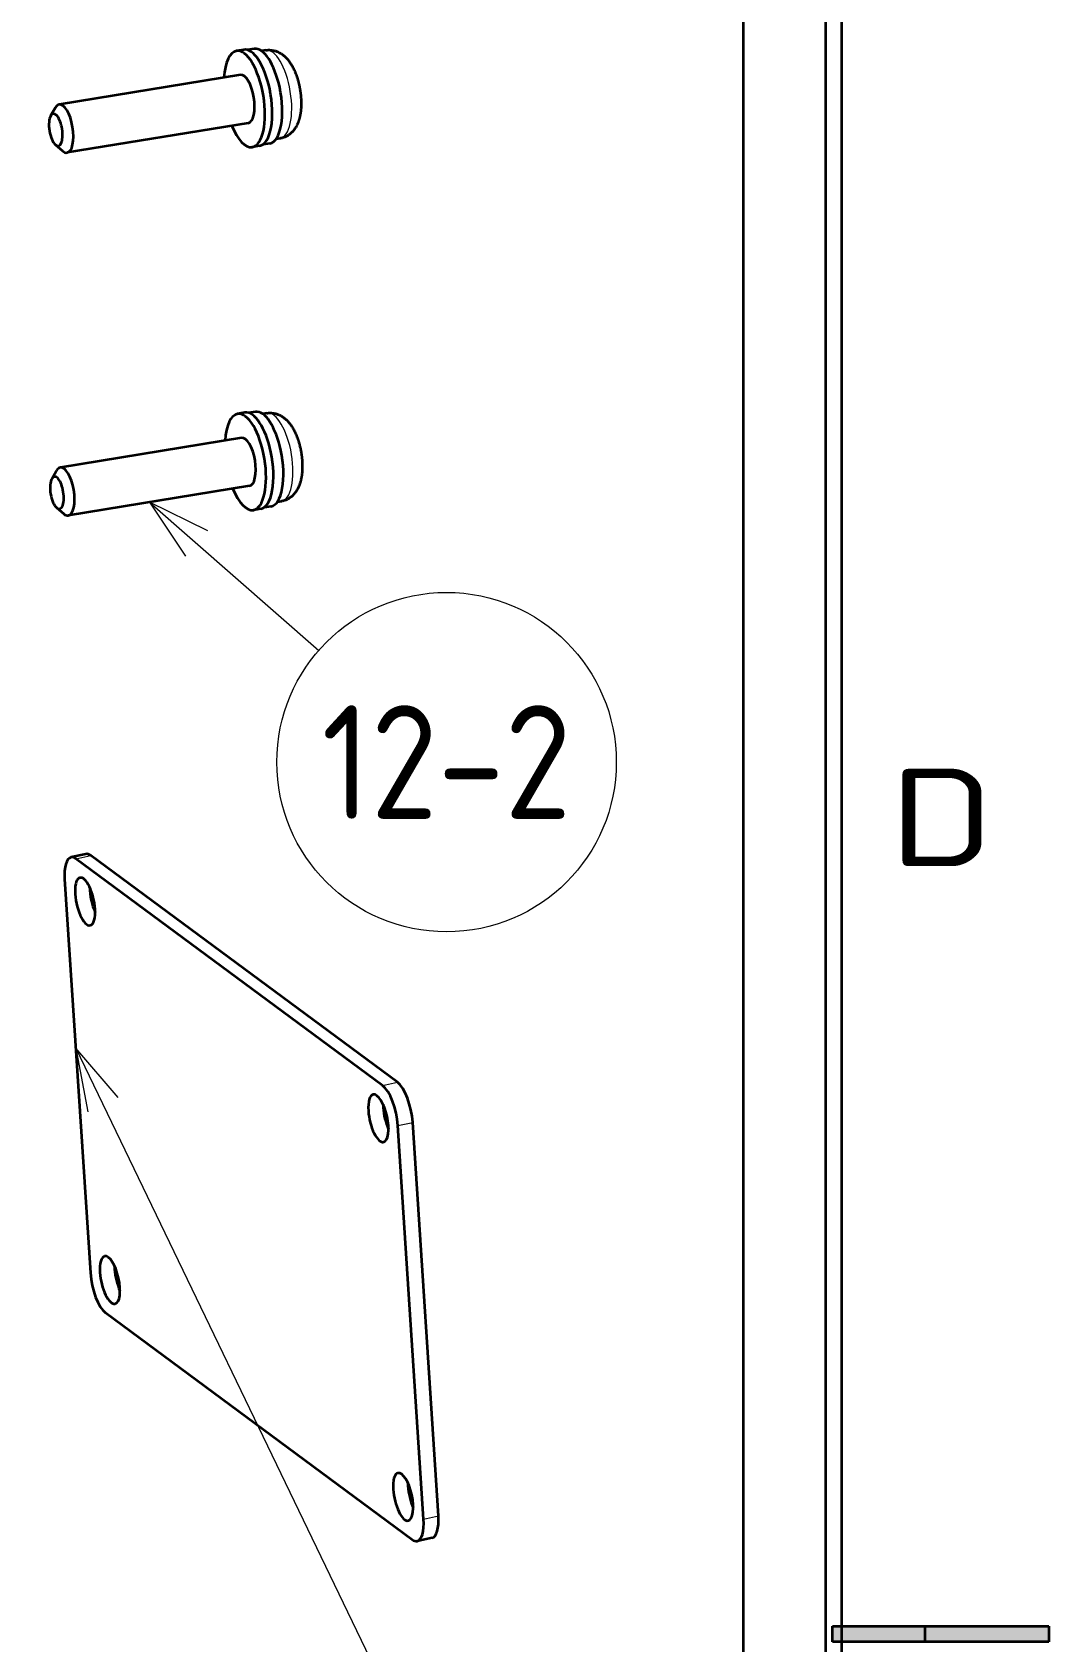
# Model space of a CAD drawing. Extents: x 23 to 587, y 4 to 413.
# Drawn here: x 555.31 to 586.59, y 218.26 to 267.8 of the extents above; entities that cross this region are included whole.
import ezdxf
from ezdxf.enums import TextEntityAlignment as Align

# ---------------------------------------------------------------- set-up
doc = ezdxf.new("R2010")
doc.units = 0
doc.layers.get('0').update_dxf_attribs({"lineweight": 13})
doc.layers.add('3', color=7, linetype='Continuous', lineweight=13)
doc.styles.get("Standard").update_dxf_attribs({"font": 'isocp.shx'})

# ---------------------------------------------------------------- blocks, each defined once
blk = doc.blocks.new('BLOCK6528')
at = {"layer": '3', "color": 7, "lineweight": 13}
blk.add_text('D', height=3, dxfattribs=at).set_placement((581.681, 242.133), (584.911, 242.133), align=Align.FIT)
blk = doc.blocks.new('BLOCK6708')
at = {"layer": '3', "color": 7, "lineweight": 5}
blk.add_solid([(582.786, 218.262), (582.786, 218.738), (586.586, 218.262), (586.586, 218.738)], dxfattribs=at)
blk = doc.blocks.new('BLOCK6712')
at = {"layer": '3', "color": 7, "lineweight": 5}
blk.add_solid([(586.586, 218.738), (586.586, 218.262), (579.936, 218.738), (579.936, 218.262)], dxfattribs=at)
blk = doc.blocks.new('BLOCK6932')
at = {"color": 7, "lineweight": 13}
blk.add_line((-10.306, -0.997), (13.638, -50.639), dxfattribs=at)
blk.add_lwpolyline([(-7.695, -4.028), (-10.306, -0.997), (-9.56, -4.927)], dxfattribs=at)
blk.add_circle((16.432, -56.432), 6.432, dxfattribs=at)
blk.add_text('9', height=7, dxfattribs=at).set_placement((13.713, -59.932), (19.152, -59.932), align=Align.FIT)
blk = doc.blocks.new('BLOCK6933')
at = {"color": 7, "lineweight": 35, "ltscale": 0.023287}
for p, q in [((-9.683, 10.947), (-10.593, 10.748)), ((11.622, -31.141), (10.712, -31.34))]:
    blk.add_line(p, q, dxfattribs=at)
at = {"color": 7, "lineweight": 13, "ltscale": 0.023287}
for p, q in [((-10.287, 10.658), (-9.377, 10.857)), ((8.58, -3.294), (9.49, -3.095)), ((9.522, -5.765), (10.432, -5.566)), ((11.105, -29.993), (12.015, -29.794))]:
    blk.add_line(p, q, dxfattribs=at)
at = {"color": 7, "lineweight": 35}
for p, q in [((8.58, -3.294), (-10.287, 10.658)), ((9.49, -3.095), (-9.377, 10.857)), ((-10.986, 9.401), (-9.402, -14.827)), ((11.105, -29.993), (9.522, -5.765)), ((12.015, -29.794), (10.432, -5.566)), ((-8.46, -17.298), (10.407, -31.25))]:
    blk.add_line(p, q, dxfattribs=at)
for centre, major_axis, start_param, end_param in [((-9.255, 8.993), (-0.427, 1.954), 5.889101, 6.283139), ((-10.165, 8.794), (-0.427, 1.954), 6.283139, 7.459897), ((-10.165, 8.794), (-0.427, 1.954), 5.889101, 6.283139), ((-9.725, 8.025), (-0.321, 1.465), 0.000023, 3.141616), ((-9.725, 8.025), (-0.321, 1.465), 4.318305, 6.283208), ((-8.815, 8.224), (-0.321, 1.465), 1.021566, 2.119945), ((-9.725, 8.025), (-0.321, 1.465), 3.141616, 4.318305), ((8.322, -5.321), (-0.321, 1.465), 0.000023, 1.176712), ((8.322, -5.321), (-0.321, 1.465), 3.141616, 6.283208), ((8.702, -5.158), (-0.427, 1.954), 4.318305, 5.889101), ((9.612, -4.959), (-0.427, 1.954), 4.318305, 5.889101), ((8.322, -5.321), (-0.321, 1.465), 1.176712, 3.141616), ((9.232, -5.122), (-0.321, 1.465), 1.021566, 1.176712), ((9.232, -5.122), (-0.321, 1.465), 1.176712, 2.119945), ((-8.202, -15.271), (-0.321, 1.465), 0.000023, 1.176712), ((-8.202, -15.271), (-0.321, 1.465), 3.141616, 6.283208), ((-8.582, -15.434), (-0.427, 1.954), 1.176712, 2.747508), ((-8.202, -15.271), (-0.321, 1.465), 1.176712, 3.141616), ((-7.292, -15.072), (-0.321, 1.465), 1.021566, 1.176712), ((-7.292, -15.072), (-0.321, 1.465), 1.176712, 2.119945), ((9.844, -28.617), (-0.321, 1.465), 0.000023, 1.176712), ((9.844, -28.617), (-0.321, 1.465), 3.141616, 6.283208), ((9.844, -28.617), (-0.321, 1.465), 1.176712, 3.141616), ((10.754, -28.418), (-0.321, 1.465), 1.021566, 1.176712), ((10.754, -28.418), (-0.321, 1.465), 1.176712, 2.119945), ((10.285, -29.387), (-0.427, 1.954), 3.141547, 4.318305), ((11.195, -29.188), (-0.427, 1.954), 3.141547, 4.318305), ((10.285, -29.387), (-0.427, 1.954), 2.747508, 3.141547)]:
    blk.add_ellipse(centre, major_axis=major_axis, ratio=0.363741, start_param=start_param, end_param=end_param, dxfattribs=at)
blk = doc.blocks.new('BLOCK6945')
at = {"color": 7, "lineweight": 13, "ltscale": 0.34615}
blk.add_line((64.466, -3.827), (74.889, -12.942), dxfattribs=at)
at = {"color": 7, "lineweight": 13}
blk.add_lwpolyline([(68.056, -5.591), (64.466, -3.827), (66.693, -7.15)], dxfattribs=at)
blk.add_circle((82.752, -19.818), 10.446, dxfattribs=at)
blk.add_text('12-2', height=7, dxfattribs=at).set_placement((75.066, -23.318), (90.438, -23.318), align=Align.FIT)
blk = doc.blocks.new('BLOCK6946')
at = {"color": 7, "lineweight": 35, "ltscale": 0.011482}
for p, q in [((70.278, 24.034), (69.825, 23.959)), ((71.246, 18.112), (70.792, 18.038)), ((70.349, 1.694), (69.896, 1.62)), ((71.317, -4.227), (70.864, -4.301))]:
    blk.add_line(p, q, dxfattribs=at)
at = {"color": 7, "lineweight": 35, "ltscale": 0.01071}
for p, q in [((70.921, 24.088), (70.498, 24.019)), ((70.992, 1.748), (70.569, 1.679))]:
    blk.add_line(p, q, dxfattribs=at)
at = {"color": 7, "lineweight": 35, "ltscale": 0.006425}
for p, q in [((71.623, 24), (71.369, 23.959)), ((71.694, 1.661), (71.441, 1.619))]:
    blk.add_line(p, q, dxfattribs=at)
at = {"color": 7, "lineweight": 35, "ltscale": 0.282463}
for p, q in [((70.067, 22.479), (58.916, 20.657)), ((70.55, 19.518), (59.4, 17.696)), ((70.138, 0.14), (58.987, -1.682)), ((70.622, -2.821), (59.471, -4.643))]:
    blk.add_line(p, q, dxfattribs=at)
at = {"color": 7, "lineweight": 35, "ltscale": 0.014658}
for p, q in [((58.391, 19.966), (58.688, 20.472)), ((58.682, 18.184), (59.124, 17.799)), ((58.463, -2.373), (58.759, -1.868)), ((58.754, -4.155), (59.196, -4.54))]:
    blk.add_line(p, q, dxfattribs=at)
at = {"color": 7, "lineweight": 35, "ltscale": 0.010689}
for p, q in [((71.872, 18.265), (71.45, 18.196)), ((71.943, -4.074), (71.521, -4.143))]:
    blk.add_line(p, q, dxfattribs=at)
at = {"color": 7, "lineweight": 35, "ltscale": 0.006424}
for p, q in [((72.51, 18.572), (72.256, 18.531)), ((72.581, -3.767), (72.328, -3.809))]:
    blk.add_line(p, q, dxfattribs=at)
at = {"color": 7, "lineweight": 35}
for centre, major_axis, start_param, end_param in [((70.309, 20.999), (-0.484, 2.961), 6.283155, 7.330394), ((70.309, 20.999), (-0.484, 2.961), 3.141563, 6.283155), ((70.762, 21.073), (-0.484, 2.961), 4.827475, 6.283155), ((71.396, 21.176), (-0.476, 2.911), 4.827475, 6.283155), ((70.309, 20.999), (-0.242, 1.48), 3.141563, 6.283155), ((70.762, 21.073), (-0.484, 2.961), 3.141563, 4.827475), ((71.396, 21.176), (-0.476, 2.911), 3.141563, 4.827475), ((58.705, 19.103), (-0.161, 0.987), 0.444846, 2.696764), ((58.705, 19.103), (-0.161, 0.987), 4.827475, 6.728031), ((59.158, 19.177), (-0.242, 1.48), 6.283155, 6.728031), ((59.158, 19.177), (-0.242, 1.48), 3.141563, 6.283155), ((58.705, 19.103), (-0.161, 0.987), 2.696764, 4.827475), ((70.309, 20.999), (-0.484, 2.961), 2.094387, 3.141563), ((59.158, 19.177), (-0.242, 1.48), 2.696764, 3.141563), ((70.38, -1.341), (-0.484, 2.961), 6.283155, 7.330394), ((70.38, -1.341), (-0.484, 2.961), 3.141563, 6.283155), ((70.833, -1.267), (-0.484, 2.961), 4.827475, 6.283155), ((71.468, -1.163), (-0.476, 2.911), 4.827475, 6.283155), ((70.38, -1.341), (-0.242, 1.48), 3.141563, 6.283155), ((70.833, -1.267), (-0.484, 2.961), 3.141563, 4.827475), ((71.468, -1.163), (-0.476, 2.911), 3.141563, 4.827475), ((59.229, -3.163), (-0.242, 1.48), 6.283155, 6.728031), ((59.229, -3.163), (-0.242, 1.48), 3.141563, 6.283155), ((58.776, -3.237), (-0.161, 0.987), 0.444846, 2.696764), ((58.776, -3.237), (-0.161, 0.987), 4.827475, 6.728031), ((58.776, -3.237), (-0.161, 0.987), 2.696764, 4.827475), ((70.38, -1.341), (-0.484, 2.961), 2.094387, 3.141563), ((59.229, -3.163), (-0.242, 1.48), 2.696764, 3.141563)]:
    blk.add_ellipse(centre, major_axis=major_axis, ratio=0.395238, start_param=start_param, end_param=end_param, dxfattribs=at)
at = {"color": 7, "lineweight": 13}
for centre in [(72.066, 21.286), (72.138, -1.053)]:
    blk.add_ellipse(centre, major_axis=(-0.443, 2.714), ratio=0.395238, start_param=3.141563, end_param=6.283155, dxfattribs=at)
at = {"color": 7, "lineweight": 35}
for points, knots in [([(71.623, 24), (71.655, 24.005), (71.721, 24.013), (71.816, 24.018), (71.916, 24.015), (72.017, 24.004), (72.121, 23.985), (72.216, 23.959), (72.297, 23.931), (72.366, 23.902), (72.44, 23.868), (72.523, 23.822), (72.593, 23.778), (72.65, 23.737), (72.696, 23.702), (72.75, 23.659), (72.801, 23.613), (72.841, 23.575), (72.878, 23.537), (72.914, 23.499), (72.957, 23.451), (72.999, 23.401), (73.043, 23.345), (73.089, 23.283), (73.141, 23.207), (73.188, 23.133), (73.23, 23.062), (73.264, 23.002), (73.296, 22.941), (73.328, 22.879), (73.358, 22.817), (73.387, 22.754), (73.415, 22.69), (73.441, 22.628), (73.465, 22.567), (73.488, 22.509), (73.509, 22.449), (73.527, 22.4), (73.544, 22.347), (73.562, 22.292), (73.583, 22.223), (73.604, 22.154), (73.623, 22.084), (73.641, 22.014), (73.659, 21.944), (73.675, 21.873), (73.686, 21.825), (73.691, 21.801)], [0, 0, 0, 0, 0.098437, 0.196886, 0.286466, 0.397151, 0.501211, 0.605303, 0.69096, 0.759495, 0.827997, 0.935519, 1.04284, 1.077298, 1.146451, 1.215412, 1.284317, 1.353134, 1.379367, 1.444447, 1.509522, 1.574629, 1.639798, 1.722828, 1.806107, 1.916736, 1.985067, 2.053749, 2.122793, 2.192217, 2.261232, 2.330647, 2.400473, 2.470699, 2.533124, 2.595851, 2.658884, 2.722206, 2.753847, 2.8253, 2.897083, 2.969171, 3.041544, 3.114022, 3.186726, 3.259617, 3.332664, 3.332664, 3.332664, 3.332664]), ([(73.691, 21.801), (73.696, 21.777), (73.705, 21.73), (73.719, 21.658), (73.732, 21.586), (73.743, 21.513), (73.754, 21.441), (73.764, 21.368), (73.773, 21.296), (73.78, 21.223), (73.787, 21.151), (73.793, 21.078), (73.797, 21.006), (73.802, 20.92), (73.805, 20.819), (73.805, 20.724), (73.804, 20.643), (73.803, 20.577), (73.8, 20.506), (73.796, 20.436), (73.79, 20.366), (73.784, 20.297), (73.776, 20.228), (73.767, 20.159), (73.756, 20.091), (73.745, 20.023), (73.731, 19.955), (73.716, 19.888), (73.704, 19.836), (73.69, 19.786), (73.677, 19.737), (73.658, 19.676), (73.637, 19.616), (73.613, 19.549), (73.583, 19.476), (73.551, 19.406), (73.52, 19.345), (73.486, 19.283), (73.445, 19.214), (73.398, 19.144), (73.352, 19.083), (73.299, 19.018), (73.245, 18.961), (73.192, 18.91), (73.151, 18.873), (73.108, 18.837), (73.069, 18.808), (73.02, 18.774), (72.962, 18.736), (72.882, 18.692), (72.796, 18.652), (72.718, 18.624), (72.648, 18.602), (72.584, 18.586), (72.535, 18.576), (72.51, 18.572)], [0, 0, 0, 0, 0.073108, 0.146304, 0.219549, 0.292806, 0.366052, 0.439239, 0.512332, 0.585292, 0.658173, 0.730854, 0.803309, 0.875499, 0.990179, 1.104031, 1.161846, 1.23284, 1.303448, 1.373655, 1.44347, 1.513381, 1.582894, 1.652003, 1.720716, 1.790057, 1.859006, 1.927682, 1.996031, 2.019968, 2.083909, 2.147682, 2.211321, 2.274863, 2.360738, 2.446623, 2.506891, 2.567224, 2.657866, 2.748696, 2.8186, 2.888602, 2.998016, 3.053665, 3.10934, 3.16503, 3.220727, 3.256951, 3.342935, 3.428898, 3.529032, 3.629129, 3.675822, 3.750992, 3.826141, 3.826141, 3.826141, 3.826141]), ([(71.694, 1.661), (71.727, 1.666), (71.792, 1.674), (71.887, 1.678), (71.987, 1.676), (72.088, 1.665), (72.193, 1.645), (72.287, 1.619), (72.369, 1.591), (72.437, 1.563), (72.511, 1.528), (72.594, 1.483), (72.664, 1.438), (72.722, 1.398), (72.768, 1.363), (72.821, 1.319), (72.872, 1.273), (72.912, 1.236), (72.95, 1.198), (72.985, 1.16), (73.029, 1.111), (73.07, 1.061), (73.114, 1.005), (73.16, 0.943), (73.213, 0.867), (73.259, 0.793), (73.302, 0.722), (73.335, 0.663), (73.368, 0.602), (73.399, 0.54), (73.429, 0.478), (73.458, 0.415), (73.486, 0.351), (73.512, 0.288), (73.537, 0.228), (73.559, 0.169), (73.581, 0.11), (73.598, 0.06), (73.616, 0.008), (73.634, -0.048), (73.655, -0.116), (73.675, -0.185), (73.694, -0.255), (73.713, -0.325), (73.73, -0.396), (73.747, -0.467), (73.757, -0.514), (73.762, -0.538)], [0, 0, 0, 0, 0.098437, 0.196886, 0.286466, 0.397151, 0.501211, 0.605303, 0.69096, 0.759495, 0.827997, 0.935519, 1.04284, 1.077298, 1.146451, 1.215412, 1.284317, 1.353134, 1.379367, 1.444447, 1.509522, 1.574629, 1.639798, 1.722828, 1.806107, 1.916736, 1.985067, 2.053749, 2.122793, 2.192217, 2.261232, 2.330647, 2.400473, 2.470699, 2.533124, 2.595851, 2.658884, 2.722206, 2.753847, 2.8253, 2.897083, 2.969171, 3.041544, 3.114022, 3.186726, 3.259617, 3.332664, 3.332664, 3.332664, 3.332664]), ([(73.762, -0.538), (73.767, -0.562), (73.777, -0.61), (73.79, -0.682), (73.803, -0.754), (73.815, -0.826), (73.825, -0.899), (73.835, -0.971), (73.844, -1.044), (73.852, -1.116), (73.858, -1.189), (73.864, -1.261), (73.869, -1.334), (73.873, -1.42), (73.876, -1.52), (73.877, -1.616), (73.876, -1.696), (73.874, -1.763), (73.871, -1.833), (73.867, -1.904), (73.862, -1.973), (73.855, -2.043), (73.847, -2.112), (73.838, -2.18), (73.828, -2.249), (73.816, -2.317), (73.803, -2.384), (73.788, -2.451), (73.775, -2.503), (73.762, -2.554), (73.748, -2.602), (73.729, -2.663), (73.709, -2.724), (73.684, -2.79), (73.654, -2.863), (73.622, -2.933), (73.591, -2.995), (73.558, -3.057), (73.516, -3.126), (73.469, -3.195), (73.423, -3.257), (73.37, -3.321), (73.317, -3.379), (73.264, -3.43), (73.222, -3.467), (73.179, -3.502), (73.14, -3.532), (73.092, -3.566), (73.033, -3.603), (72.954, -3.647), (72.867, -3.687), (72.79, -3.716), (72.719, -3.738), (72.655, -3.754), (72.606, -3.763), (72.581, -3.767)], [0, 0, 0, 0, 0.073108, 0.146304, 0.219549, 0.292806, 0.366052, 0.439239, 0.512332, 0.585292, 0.658173, 0.730854, 0.803309, 0.875499, 0.990179, 1.104031, 1.161846, 1.23284, 1.303448, 1.373655, 1.44347, 1.513381, 1.582894, 1.652003, 1.720716, 1.790057, 1.859006, 1.927682, 1.996031, 2.019968, 2.083909, 2.147682, 2.211321, 2.274863, 2.360738, 2.446623, 2.506891, 2.567224, 2.657866, 2.748696, 2.8186, 2.888602, 2.998016, 3.053665, 3.10934, 3.16503, 3.220727, 3.256951, 3.342935, 3.428898, 3.529032, 3.629129, 3.675822, 3.750992, 3.826141, 3.826141, 3.826141, 3.826141])]:
    blk.add_open_spline(points, degree=3, knots=knots, dxfattribs=at)
blk = doc.blocks.new('BLOCK6955')
at = {"color": 7, "lineweight": 13}
blk.add_line((88.87, 16.359), (100.378, 38.99), dxfattribs=at)
blk.add_lwpolyline([(89.699, 20.272), (88.87, 16.359), (91.544, 19.334)], dxfattribs=at)
blk.add_circle((103.293, 44.724), 6.432, dxfattribs=at)
blk.add_text('8', height=7, dxfattribs=at).set_placement((100.574, 41.224), (106.013, 41.224), align=Align.FIT)

msp = doc.modelspace()

# ---------------------------------------------------------------- linework, layer by layer
at = {"color": 7, "lineweight": 35}
msp.add_line((577.1982, 52.9058), (577.1982, 285.6421), dxfattribs=at)
at = {"layer": '3', "color": 7, "lineweight": 35}
for p, q in [((580.2033, 407.2375), (580.2033, 10.2375)), ((579.7283, 9.7625), (579.7283, 406.7625))]:
    msp.add_line(p, q, dxfattribs=at)
at = {"layer": '3', "color": 7, "lineweight": 35, "ltscale": 0.16625}
for p, q in [((579.9363, 218.7375), (586.5863, 218.7375)), ((586.5863, 218.2625), (579.9363, 218.2625))]:
    msp.add_line(p, q, dxfattribs=at)
at = {"layer": '3', "color": 7, "lineweight": 35, "ltscale": 0.011875}
for p, q in [((579.9363, 218.2625), (579.9363, 218.7375)), ((582.7863, 218.2625), (582.7863, 218.7375)), ((586.5863, 218.7375), (586.5863, 218.2625)), ((586.5863, 218.7375), (586.5863, 218.2625))]:
    msp.add_line(p, q, dxfattribs=at)
at = {"layer": '3', "color": 7, "lineweight": 35, "ltscale": 0.095}
for p, q in [((582.7863, 218.7375), (586.5863, 218.7375)), ((586.5863, 218.2625), (582.7863, 218.2625))]:
    msp.add_line(p, q, dxfattribs=at)

# ---------------------------------------------------------------- block references
at = {"lineweight": 0, "xscale": 0.5, "yscale": 0.5, "zscale": 0.5}
for name, p in [('BLOCK6955', (506.9279, 256.7506)), ('BLOCK6946', (526.6812, 255.243)), ('BLOCK6945', (526.6812, 255.243)), ('BLOCK6933', (561.7993, 237.0308)), ('BLOCK6932', (561.7993, 237.0308))]:
    msp.add_blockref(name, p, dxfattribs=at)
at = {"layer": '3', "lineweight": 0}
for name in ['BLOCK6528', 'BLOCK6712', 'BLOCK6708']:
    msp.add_blockref(name, (0, 0), dxfattribs=at)

doc.saveas('drawing.dxf')
